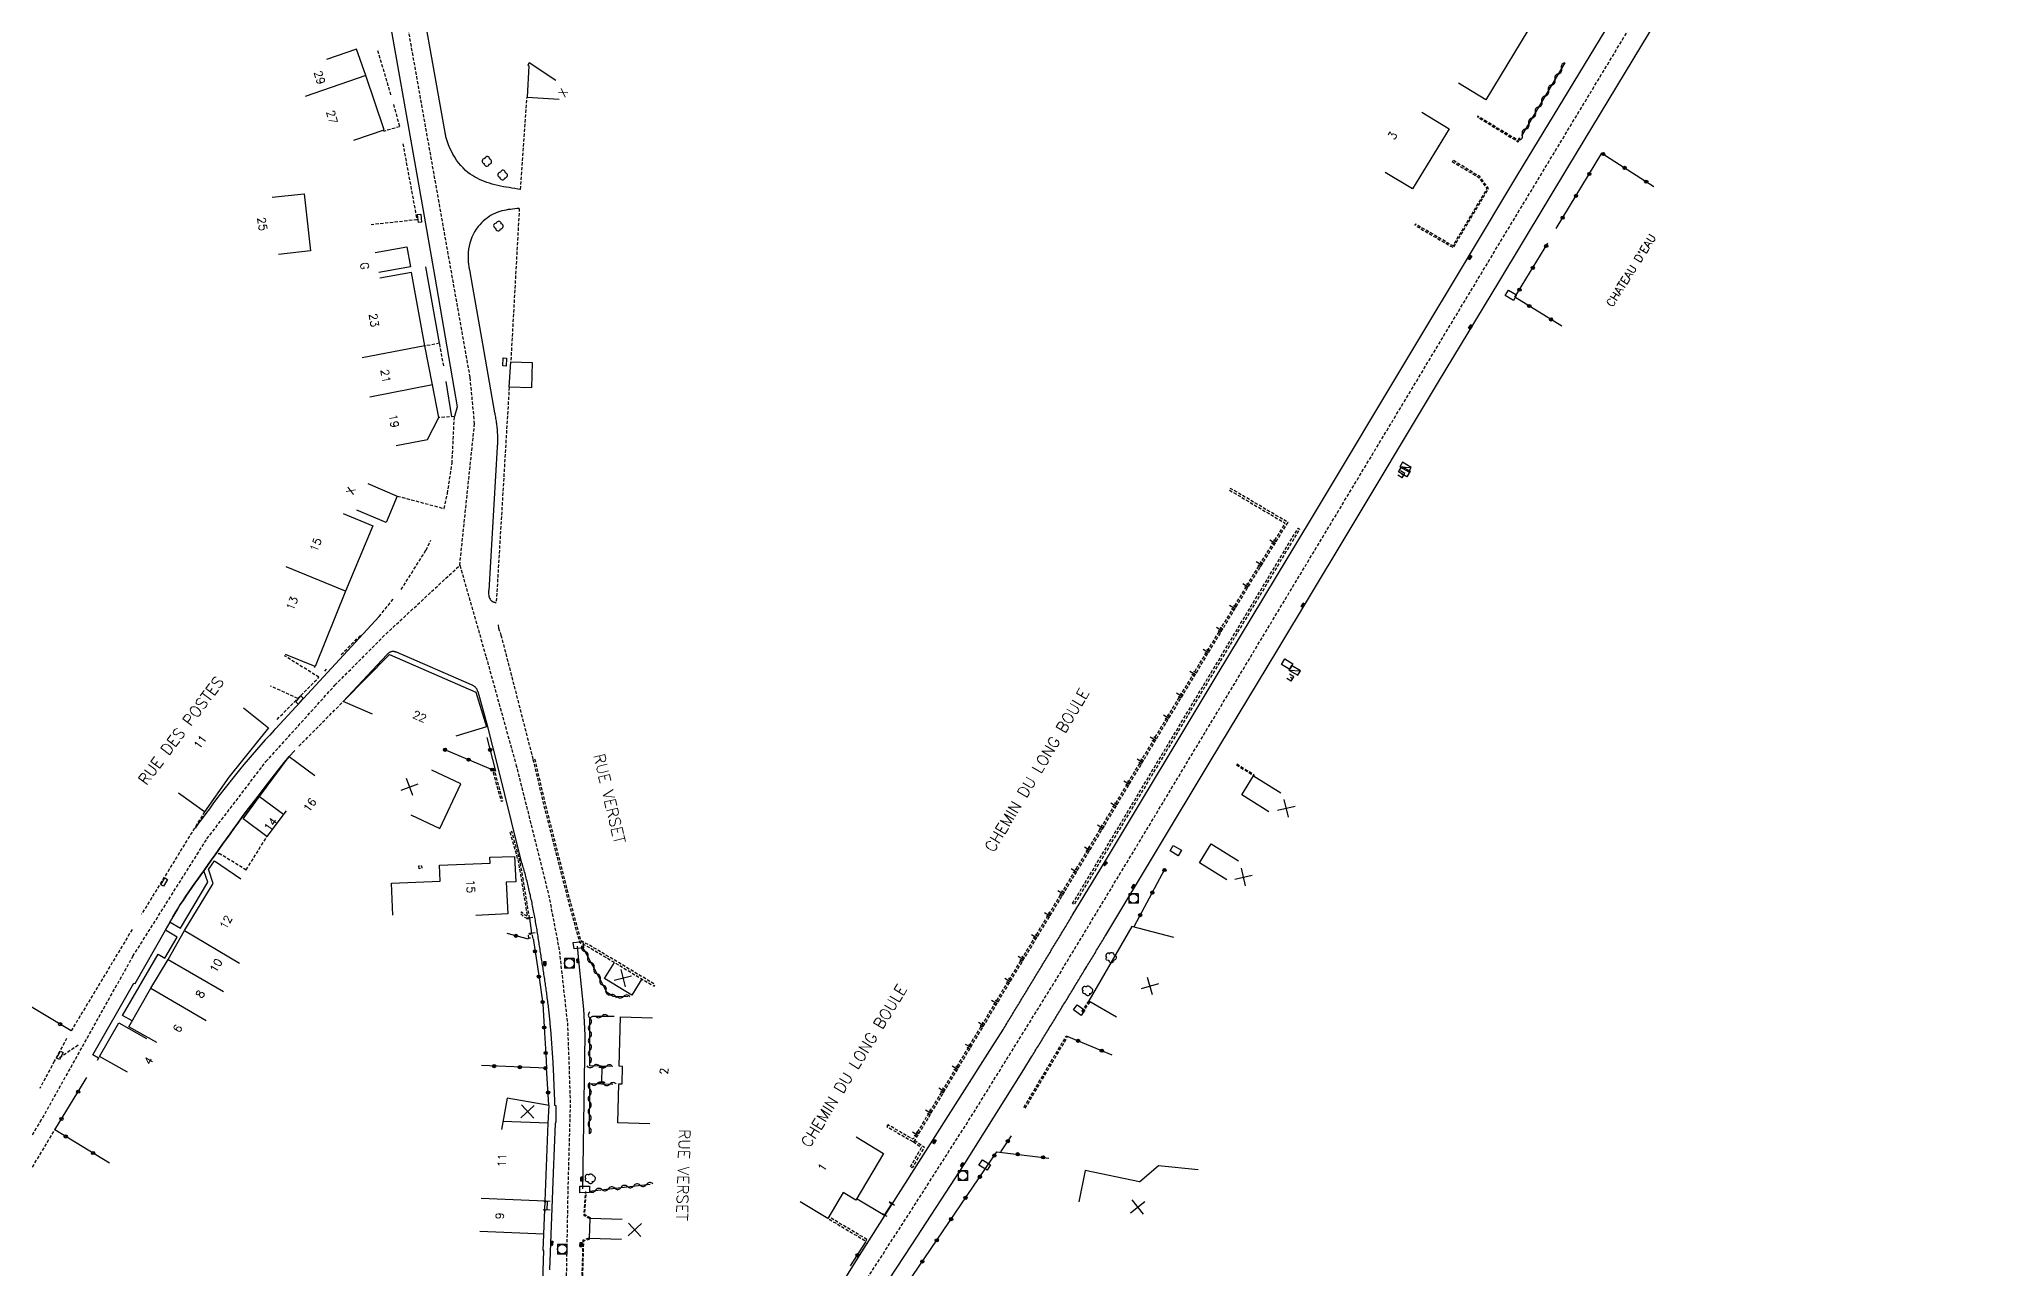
# Model space of a CAD drawing. Header units: millimetres. Extents: x 111999 to 113000, y 130000 to 131000.
# Drawn here: x 112327 to 112633, y 130444.4 to 130636.4 of the extents above; entities that cross this region are included whole.
import ezdxf
from ezdxf.enums import TextEntityAlignment as Align

# ---------------------------------------------------------------- set-up
doc = ezdxf.new("R2010")
doc.units = ezdxf.units.MM
doc.linetypes.add('DASHED', pattern=[0.75, 0.5, -0.25])
doc.layers.get('0').update_dxf_attribs({"linetype": 'CONTINUOUS'})
for name, color, linetype in [('W0001', 6, 'DASHED'), ('W0008', 7, 'CONTINUOUS'), ('W0017', 7, 'CONTINUOUS'), ('W0100', 7, 'CONTINUOUS'), ('W0105', 7, 'CONTINUOUS'), ('W0112', 1, 'DASHED'), ('W0211', 2, 'CONTINUOUS'), ('W0300', 7, 'CONTINUOUS'), ('W0310', 3, 'CONTINUOUS'), ('W0322', 7, 'CONTINUOUS'), ('W0400', 7, 'CONTINUOUS'), ('W0420', 7, 'CONTINUOUS'), ('W0430', 7, 'CONTINUOUS'), ('W0471', 7, 'CONTINUOUS'), ('W0984', 7, 'CONTINUOUS'), ('W0989', 7, 'CONTINUOUS'), ('W0991', 7, 'CONTINUOUS'), ('W1102', 7, 'CONTINUOUS'), ('W1471', 7, 'CONTINUOUS')]:
    doc.layers.add(name, color=color, linetype=linetype)
doc.styles.get("Standard").update_dxf_attribs({"font": 'romans.shx', "width": 0.85})

# ---------------------------------------------------------------- blocks, each defined once
blk = doc.blocks.new('T300')
for p, q in [((-0.8, 0.51), (-0.86, 0.34)), ((-0.86, 0.34), (-0.86, 0.17)), ((-0.86, 0.17), (-0.74, 0.06)), ((-0.69, 0.63), (-0.8, 0.51)), ((-0.8, -0.06), (-0.74, 0.06)), ((-0.74, 0.06), (-0.69, 0.11)), ((-0.57, 0.69), (-0.69, 0.63)), ((-0.46, 0.69), (-0.57, 0.69)), ((-0.29, 0.63), (-0.46, 0.69)), ((-0.29, 0.63), (-0.17, 0.74)), ((-0.23, 0.57), (-0.29, 0.63)), ((-0.17, 0.74), (-0.06, 0.8)), ((-0.06, 0.8), (0.06, 0.8)), ((0.06, 0.8), (0.23, 0.74)), ((0.23, 0.74), (0.34, 0.63)), ((0.34, 0.63), (0.4, 0.51)), ((0.46, 0.46), (0.34, 0.46)), ((0.4, 0.51), (0.4, 0.46)), ((0.57, 0.4), (0.46, 0.46)), ((0.57, 0.4), (0.69, 0.29)), ((0.69, 0.29), (0.74, 0.17)), ((0.74, 0.06), (0.69, -0.17)), ((0.74, 0.17), (0.74, 0.06)), ((-0.8, -0.17), (-0.8, -0.06)), ((-0.8, -0.23), (-0.8, -0.17)), ((-0.74, -0.34), (-0.8, -0.23)), ((-0.69, -0.4), (-0.74, -0.34)), ((-0.51, -0.46), (-0.69, -0.4)), ((-0.4, -0.46), (-0.51, -0.46)), ((-0.4, -0.46), (-0.34, -0.46)), ((-0.34, -0.46), (-0.34, -0.4)), ((-0.34, -0.51), (-0.34, -0.46)), ((-0.29, -0.63), (-0.34, -0.51)), ((-0.17, -0.74), (-0.29, -0.63)), ((-0.06, -0.8), (-0.17, -0.74)), ((0.06, -0.8), (-0.06, -0.8)), ((0.17, -0.74), (0.06, -0.8)), ((0.23, -0.69), (0.17, -0.74)), ((0.29, -0.46), (0.23, -0.46)), ((0.29, -0.63), (0.23, -0.69)), ((0.46, -0.4), (0.29, -0.46)), ((0.34, -0.51), (0.29, -0.63)), ((0.34, -0.51), (0.34, -0.46)), ((0.57, -0.34), (0.46, -0.4)), ((0.63, -0.29), (0.57, -0.34)), ((0.69, -0.17), (0.63, -0.29))]:
    blk.add_line(p, q)
blk = doc.blocks.new('t105o')
for p, q in [((-0.5, 0), (0.5, 0)), ((0.5, 0), (0.2, 0.1)), ((0.5, 0), (0.2, -0.1))]:
    blk.add_line(p, q)
blk = doc.blocks.new('T400')
for p, q in [((-0.15, 0.3), (0.15, 0.3)), ((-0.15, -0.25), (-0.15, 0.3)), ((-0.15, 0.15), (0.15, 0.15)), ((-0.15, 0), (0.15, 0)), ((0.15, 0.3), (0.15, -0.25)), ((-0.15, -0.15), (0.15, -0.15)), ((-0.15, -0.25), (-0.15, -0.3)), ((-0.15, -0.3), (0.15, -0.3)), ((0.15, -0.3), (0.15, -0.25))]:
    blk.add_line(p, q)
blk = doc.blocks.new('T420')
for p, q in [((0.75, 0.75), (-0.75, 0.75)), ((-0.75, 0.75), (-0.75, -0.75)), ((0.75, 0.75), (0.75, -0.75)), ((0.75, -0.75), (-0.75, -0.75))]:
    blk.add_line(p, q)
blk.add_ellipse((0, 0), major_axis=(-0.53, 0.53), ratio=1, start_param=3.926991, end_param=10.210176)
blk = doc.blocks.new('T430')
at = {"flags": 128}
for points in [[(0.8, 0.8), (-0.8, 0.8)], [(-0.8, 0.8), (-0.8, 0)], [(0.8, 0.8), (-0.8, 0)], [(-0.8, 0), (0.8, 0)], [(-0.4, 2.1), (0.4, 2.1)], [(-0.4, 2.1), (-0.4, 1.3)], [(-0.4, 1.7), (0, 1.7)], [(-0.4, 1.3), (0.4, 1.3)], [(0.8, 0), (0.8, 0.8)]]:
    blk.add_lwpolyline(points, dxfattribs=at)
blk = doc.blocks.new('t322o')
at = {"color": 0, "linetype": 'Continuous'}
for radius in [0.25, 0.15]:
    blk.add_circle((0, 0), radius, dxfattribs=at)
blk = doc.blocks.new('t310o')
at = {"color": 0, "linetype": 'Continuous'}
for centre, start, end in [((-0.5, 0.38), 216.8699, 323.1304), ((0.5, -0.37), 36.8699, 143.1303)]:
    blk.add_arc(centre, 0.625, start, end, dxfattribs=at)
blk = doc.blocks.new('t991o')
at = {"color": 0, "linetype": 'Continuous'}
for p, q in [((-1, 1), (1, -1)), ((-1, -1), (1, 1))]:
    blk.add_line(p, q, dxfattribs=at)
blk = doc.blocks.new('t211o')
at = {"color": 0, "linetype": 'Continuous'}
for p, q in [((-0.29, 0.5), (-0.29, 0)), ((0, 1), (0, 0)), ((0.29, 0.5), (0.29, 0))]:
    blk.add_line(p, q, dxfattribs=at)
blk = doc.blocks.new('T1471')
at = {"color": 0, "linetype": 'Continuous', "flags": 128}
blk.add_lwpolyline([(-0.75, -0.5), (-0.75, 0.5), (0.75, 0.5), (0.75, -0.5), (-0.75, -0.5)], dxfattribs=at)

msp = doc.modelspace()

# ---------------------------------------------------------------- linework, layer by layer
at = {"layer": 'W0001'}
for points in [[(112392.73, 130554.25), (112395.04, 130576.34), (112394.35, 130583.61), (112370.95, 130715.27), (112286.64, 130758.95), (112282.95, 130761.11), (112276.27, 130766.22), (112270.86, 130772.28), (112267.79, 130776.66), (112263.16, 130784.36), (112259.31, 130791.52), (112255.21, 130799.69), (112235.75, 130840.39), (112221.2, 130870.65), (112218.48, 130903.62), (112190.9, 130918.82)], [(112298.23, 130420.74), (112327.2, 130467.33), (112341.67, 130493.2), (112353.23, 130511.53), (112362.44, 130523.59), (112373.22, 130535.52), (112381.18, 130543.52), (112392.73, 130554.25), (112396.84, 130539.93), (112401.48, 130523.2)]]:
    msp.add_lwpolyline(points, dxfattribs=at)
at = {"layer": 'W0001', "flags": 128}
for points in [[(112445.23, 130426.03), (112454.14, 130439.45), (112462.17, 130451.82), (112472.79, 130468.43), (112485.77, 130489.36), (112498.44, 130510.32), (112513.78, 130535.82), (112533, 130567.74), (112554.41, 130603.32), (112586.76, 130656.85), (112614.9, 130703.41), (112627.33, 130724.01), (112638.38, 130742.3), (112652.85, 130766.28), (112664.78, 130786.06), (112670.53, 130795.69), (112678.1, 130806.48), (112688.5, 130823.66), (112700.85, 130843.9), (112709.53, 130858.2), (112713.29, 130864.54)], [(112401.5, 130523.17), (112403.48, 130515.31), (112406.63, 130502.64), (112408.26, 130494.15), (112409.54, 130482.73), (112409.75, 130477.22), (112409.98, 130470.19), (112409.79, 130463.37), (112409.61, 130457.05), (112409.27, 130438.42), (112408.76, 130425.1), (112408.54, 130420.32)]]:
    msp.add_lwpolyline(points, dxfattribs=at)
at = {"layer": 'W0008'}
for points in [[(112402.22, 130612.95), (112402.22, 130612.95), (112401.77, 130613.02), (112401.33, 130613.09), (112400.88, 130613.16), (112400.43, 130613.23), (112399.98, 130613.3), (112399.55, 130613.38), (112399.1, 130613.48), (112398.66, 130613.57), (112398.22, 130613.68), (112397.78, 130613.8), (112397.78, 130613.8), (112397.38, 130613.92), (112396.97, 130614.05), (112396.58, 130614.2), (112396.18, 130614.34), (112395.8, 130614.52), (112395.42, 130614.7), (112395.05, 130614.9), (112394.69, 130615.11), (112394.34, 130615.34), (112394.01, 130615.59), (112393.61, 130615.93), (112393.23, 130616.3), (112392.87, 130616.69), (112392.53, 130617.1), (112392.22, 130617.54), (112391.93, 130617.99), (112391.66, 130618.45), (112391.41, 130618.93), (112391.18, 130619.42), (112390.98, 130619.91), (112390.92, 130620.07), (112390.86, 130620.22), (112390.8, 130620.38), (112390.76, 130620.53), (112390.7, 130620.69), (112390.66, 130620.84), (112390.62, 130621), (112390.57, 130621.16), (112390.54, 130621.31), (112390.51, 130621.48), (112390.5, 130621.52), (112390.49, 130621.55), (112390.48, 130621.59), (112390.48, 130621.63), (112390.47, 130621.67), (112390.46, 130621.71), (112390.45, 130621.75), (112390.45, 130621.79), (112390.44, 130621.83), (112390.44, 130621.87), (112385.3, 130650.73)], [(112380.02, 130649.1), (112387.16, 130608.78), (112388.82, 130599.26), (112392.32, 130578.98), (112391.88, 130577.49)], [(112402.02, 130609.98), (112401.67, 130609.95), (112401.33, 130609.92), (112400.98, 130609.88), (112400.65, 130609.84), (112400.3, 130609.8), (112399.97, 130609.74), (112399.64, 130609.67), (112399.31, 130609.59), (112398.98, 130609.5), (112398.66, 130609.39), (112398.3, 130609.25), (112397.96, 130609.09), (112397.62, 130608.91), (112397.3, 130608.71), (112396.98, 130608.49), (112396.67, 130608.26), (112396.38, 130608.01), (112396.1, 130607.73), (112395.84, 130607.45), (112395.59, 130607.16), (112395.59, 130607.16), (112395.3, 130606.77), (112395.05, 130606.35), (112394.82, 130605.92), (112394.62, 130605.48), (112394.45, 130605.02), (112394.3, 130604.56), (112394.19, 130604.09), (112394.1, 130603.61), (112394.05, 130603.13), (112394.02, 130602.65), (112394.02, 130602.65), (112394.02, 130602.47), (112394.02, 130602.28), (112394.02, 130602.09), (112394.03, 130601.91), (112394.05, 130601.73), (112394.06, 130601.55), (112394.08, 130601.36), (112394.1, 130601.18), (112394.13, 130600.99), (112394.16, 130600.81), (112394.16, 130600.77), (112394.17, 130600.73), (112394.18, 130600.68), (112394.19, 130600.64), (112394.2, 130600.59), (112394.2, 130600.55), (112394.21, 130600.51), (112394.22, 130600.46), (112394.23, 130600.42), (112394.23, 130600.38), (112394.23, 130600.38), (112394.7, 130597.69), (112396.27, 130588.83), (112398.16, 130578.09), (112398.17, 130578.06), (112398.18, 130578.03), (112398.19, 130578), (112398.19, 130577.98), (112398.2, 130577.95), (112398.2, 130577.91), (112398.2, 130577.88), (112398.21, 130577.85), (112398.22, 130577.82), (112398.22, 130577.79), (112398.26, 130577.59), (112398.29, 130577.39), (112398.33, 130577.19), (112398.36, 130576.98), (112398.39, 130576.78), (112398.42, 130576.58), (112398.45, 130576.38), (112398.48, 130576.17), (112398.5, 130575.97), (112398.52, 130575.77), (112398.55, 130575.5), (112398.58, 130575.23), (112398.59, 130574.96), (112398.61, 130574.7), (112398.62, 130574.43), (112398.62, 130574.16), (112398.62, 130573.89), (112398.62, 130573.62), (112398.62, 130573.35), (112398.6, 130573.08), (112398.6, 130573.08), (112398.6, 130573.05), (112398.6, 130573.01), (112398.59, 130572.97), (112398.59, 130572.93), (112398.59, 130572.9), (112398.59, 130572.86), (112398.59, 130572.82), (112398.59, 130572.78), (112398.59, 130572.75), (112398.58, 130572.71), (112397.24, 130550.32), (112397.23, 130550.29), (112397.23, 130550.26), (112397.23, 130550.23), (112397.23, 130550.2), (112397.23, 130550.17), (112397.23, 130550.14), (112397.23, 130550.11), (112397.23, 130550.09), (112397.22, 130550.05), (112397.22, 130550.02), (112397.23, 130549.88), (112397.23, 130549.72), (112397.26, 130549.56), (112397.28, 130549.41), (112397.33, 130549.27), (112397.38, 130549.12), (112397.45, 130548.98), (112397.52, 130548.87), (112397.61, 130548.76), (112397.72, 130548.67), (112397.77, 130548.63), (112397.84, 130548.6), (112397.91, 130548.57), (112397.98, 130548.54), (112398.05, 130548.52), (112398.12, 130548.5), (112398.2, 130548.48), (112398.27, 130548.46), (112398.34, 130548.45), (112398.42, 130548.43), (112398.42, 130548.43)], [(112389.57, 130588.92), (112387.4, 130600.88)], [(112391.5, 130577.45), (112390.58, 130582.94)], [(112380.12, 130546.25), (112363.99, 130528.79), (112363.97, 130528.76), (112363.94, 130528.73), (112363.91, 130528.7), (112363.88, 130528.67), (112363.86, 130528.64), (112363.83, 130528.61), (112363.8, 130528.58), (112363.77, 130528.55), (112363.75, 130528.52), (112363.72, 130528.49), (112363.03, 130527.73), (112362.34, 130526.98), (112361.66, 130526.22), (112360.98, 130525.45), (112360.31, 130524.68), (112359.65, 130523.9), (112358.99, 130523.12), (112358.34, 130522.33), (112357.7, 130521.54), (112357.05, 130520.74), (112357.05, 130520.74), (112356.47, 130520), (112355.89, 130519.26), (112355.31, 130518.51), (112354.74, 130517.76), (112354.17, 130517), (112353.61, 130516.24), (112353.05, 130515.48), (112352.48, 130514.73), (112351.92, 130513.97), (112351.37, 130513.2), (112351.37, 130513.2)], [(112398.79, 130522.47), (112397.12, 130529.01), (112395.58, 130534.47), (112395.58, 130534.47), (112395.58, 130534.47), (112395.58, 130534.47), (112395.58, 130534.47), (112395.58, 130534.47), (112395.58, 130534.47), (112395.58, 130534.48), (112395.58, 130534.48), (112395.58, 130534.48), (112395.58, 130534.48), (112395.55, 130534.55), (112395.52, 130534.62), (112395.5, 130534.68), (112395.47, 130534.75), (112395.44, 130534.82), (112395.41, 130534.89), (112395.37, 130534.95), (112395.33, 130535.02), (112395.29, 130535.08), (112395.24, 130535.13), (112395.19, 130535.19), (112395.12, 130535.25), (112395.06, 130535.3), (112395, 130535.35), (112394.93, 130535.39), (112394.86, 130535.44), (112394.78, 130535.48), (112394.71, 130535.52), (112394.64, 130535.56), (112394.56, 130535.6), (112394.56, 130535.6), (112394.56, 130535.6), (112394.56, 130535.6), (112394.56, 130535.6), (112394.56, 130535.6), (112394.56, 130535.6), (112394.56, 130535.6), (112394.56, 130535.6), (112394.56, 130535.6), (112394.56, 130535.6), (112394.56, 130535.6), (112382.82, 130540.68), (112382.82, 130540.68), (112382.8, 130540.68), (112382.78, 130540.69), (112382.77, 130540.7), (112382.74, 130540.7), (112382.73, 130540.71), (112382.71, 130540.71), (112382.69, 130540.72), (112382.67, 130540.73), (112382.66, 130540.73), (112382.63, 130540.73), (112382.59, 130540.75), (112382.55, 130540.76), (112382.5, 130540.77), (112382.45, 130540.78), (112382.41, 130540.78), (112382.37, 130540.79), (112382.32, 130540.79), (112382.27, 130540.8), (112382.23, 130540.79), (112382.19, 130540.79), (112382.11, 130540.78), (112382.03, 130540.76), (112381.95, 130540.73), (112381.88, 130540.7), (112381.8, 130540.67), (112381.73, 130540.63), (112381.66, 130540.59), (112381.6, 130540.54), (112381.54, 130540.48), (112381.48, 130540.43), (112381.46, 130540.41), (112381.45, 130540.4), (112381.43, 130540.38), (112381.41, 130540.37), (112381.4, 130540.34), (112381.38, 130540.33), (112381.36, 130540.31), (112381.34, 130540.3), (112381.33, 130540.27), (112381.31, 130540.26), (112374.52, 130532.99)], [(112366.05, 130524.41), (112365.3, 130523.46), (112364.55, 130522.51), (112363.8, 130521.55), (112363.05, 130520.59), (112362.31, 130519.64), (112361.57, 130518.68), (112360.84, 130517.72), (112360.1, 130516.75), (112359.37, 130515.78), (112358.65, 130514.8), (112358.05, 130513.98), (112357.45, 130513.16), (112356.86, 130512.34), (112356.27, 130511.52), (112355.67, 130510.7), (112355.09, 130509.87), (112354.5, 130509.04), (112353.91, 130508.21), (112353.32, 130507.38), (112352.73, 130506.55), (112352.73, 130506.55), (112352.26, 130505.9), (112351.79, 130505.24), (112351.32, 130504.59), (112350.85, 130503.93), (112350.39, 130503.27), (112349.94, 130502.6), (112349.49, 130501.93), (112349.05, 130501.26), (112348.63, 130500.57), (112348.22, 130499.88), (112348.22, 130499.88), (112348.15, 130499.75), (112348.07, 130499.62), (112348, 130499.49), (112347.92, 130499.37), (112347.85, 130499.23), (112347.78, 130499.11), (112347.7, 130498.98), (112347.63, 130498.85), (112347.56, 130498.72), (112347.49, 130498.59), (112347.56, 130498.72), (112347.63, 130498.85), (112347.7, 130498.98), (112347.78, 130499.11), (112347.85, 130499.23), (112347.92, 130499.37), (112348, 130499.49), (112348.07, 130499.62), (112348.15, 130499.75), (112348.22, 130499.88), (112348.22, 130499.88), (112348.63, 130500.57), (112349.05, 130501.26), (112349.49, 130501.93), (112349.94, 130502.6), (112350.39, 130503.27), (112350.85, 130503.93), (112351.32, 130504.59), (112351.79, 130505.24), (112352.26, 130505.9), (112352.73, 130506.55), (112352.73, 130506.55), (112353.32, 130507.38), (112353.91, 130508.21), (112354.5, 130509.04), (112355.09, 130509.87), (112355.67, 130510.7), (112356.27, 130511.52), (112356.86, 130512.34), (112357.45, 130513.16), (112358.05, 130513.98), (112358.65, 130514.8), (112359.37, 130515.78), (112360.1, 130516.75), (112360.84, 130517.72), (112361.57, 130518.68), (112362.31, 130519.64), (112363.05, 130520.59), (112363.8, 130521.55), (112364.55, 130522.51), (112365.3, 130523.46), (112366.05, 130524.41)], [(112341.56, 130483.09), (112340.04, 130483.94), (112345.61, 130493.52), (112346.65, 130492.92), (112348.59, 130496.18), (112346.73, 130497.25), (112347.5, 130498.53), (112349.08, 130497.56), (112353.35, 130504.76), (112352.73, 130506.55)], [(112336.31, 130477.3), (112335.41, 130477.81), (112341.8, 130489.02), (112341.99, 130488.93), (112346.73, 130497.25)]]:
    msp.add_lwpolyline(points, dxfattribs=at)
at = {"layer": 'W0008', "flags": 128}
for points in [[(112448.55, 130435.85), (112455.17, 130446.45), (112475.92, 130479.03), (112477.65, 130481.82), (112477.78, 130482.03), (112477.91, 130482.25), (112478.04, 130482.46), (112478.17, 130482.68), (112478.3, 130482.89), (112478.43, 130483.11), (112478.56, 130483.32), (112478.69, 130483.53), (112478.82, 130483.75), (112478.95, 130483.96), (112479.08, 130484.18), (112479.21, 130484.39), (112479.34, 130484.6), (112479.47, 130484.82), (112479.6, 130485.03), (112479.73, 130485.25), (112479.86, 130485.46), (112479.99, 130485.68), (112480.12, 130485.89), (112480.25, 130486.1), (112480.38, 130486.32), (112480.51, 130486.53), (112480.64, 130486.75), (112480.77, 130486.96), (112480.9, 130487.17), (112481.03, 130487.39), (112481.16, 130487.6), (112481.29, 130487.82), (112481.42, 130488.03), (112481.56, 130488.25), (112481.69, 130488.46), (112481.82, 130488.67), (112481.95, 130488.89), (112482.08, 130489.1), (112482.21, 130489.32), (112482.34, 130489.53), (112482.47, 130489.75), (112482.6, 130489.96), (112482.73, 130490.17), (112482.86, 130490.39), (112482.99, 130490.6), (112483.12, 130490.82), (112483.25, 130491.03), (112483.38, 130491.25), (112483.51, 130491.46), (112483.64, 130491.67), (112483.77, 130491.89), (112483.89, 130492.1), (112484.02, 130492.31), (112484.15, 130492.52), (112484.28, 130492.74), (112484.41, 130492.95), (112484.54, 130493.16), (112484.67, 130493.38), (112484.8, 130493.59), (112484.93, 130493.8), (112485.06, 130494.01), (112485.19, 130494.23), (112485.31, 130494.44), (112485.44, 130494.65), (112485.57, 130494.86), (112485.7, 130495.08), (112485.83, 130495.29), (112485.96, 130495.5), (112486.09, 130495.72), (112486.22, 130495.93), (112486.35, 130496.14), (112486.47, 130496.35), (112486.6, 130496.57), (112486.73, 130496.78), (112486.86, 130496.99), (112486.99, 130497.21), (112487.12, 130497.42), (112487.25, 130497.63), (112487.38, 130497.84), (112487.51, 130498.06), (112487.63, 130498.27), (112487.76, 130498.48), (112487.89, 130498.7), (112488.02, 130498.91), (112488.15, 130499.12), (112488.28, 130499.33), (112488.41, 130499.55), (112493.43, 130507.82), (112510.88, 130536.9), (112525.76, 130561.56), (112541.79, 130588.24), (112550.15, 130602.16), (112558.04, 130615.27), (112580.45, 130652.22)], [(112458.53, 130440.83), (112463.36, 130448.13), (112471.61, 130460.83), (112480.82, 130475.49), (112482.05, 130477.48), (112482.18, 130477.7), (112482.32, 130477.91), (112482.45, 130478.13), (112482.58, 130478.34), (112482.71, 130478.56), (112482.84, 130478.77), (112482.98, 130478.99), (112483.11, 130479.2), (112483.24, 130479.42), (112483.37, 130479.63), (112483.5, 130479.85), (112483.64, 130480.06), (112483.77, 130480.28), (112483.9, 130480.49), (112484.03, 130480.71), (112484.16, 130480.92), (112484.3, 130481.14), (112484.43, 130481.35), (112484.56, 130481.57), (112484.69, 130481.78), (112484.82, 130482), (112484.96, 130482.21), (112485.09, 130482.43), (112485.22, 130482.64), (112485.35, 130482.86), (112485.48, 130483.07), (112485.61, 130483.29), (112485.75, 130483.5), (112485.88, 130483.72), (112486.01, 130483.93), (112486.14, 130484.15), (112486.27, 130484.36), (112486.4, 130484.58), (112486.54, 130484.8), (112486.67, 130485.01), (112486.8, 130485.23), (112486.93, 130485.44), (112487.06, 130485.66), (112487.19, 130485.87), (112487.33, 130486.09), (112487.46, 130486.3), (112487.59, 130486.52), (112487.72, 130486.73), (112487.85, 130486.95), (112487.98, 130487.16), (112488.11, 130487.38), (112488.25, 130487.59), (112488.38, 130487.81), (112488.51, 130488.03), (112488.64, 130488.24), (112488.77, 130488.46), (112488.9, 130488.67), (112489.03, 130488.89), (112489.16, 130489.09), (112489.29, 130489.3), (112489.41, 130489.51), (112489.54, 130489.71), (112489.66, 130489.92), (112489.79, 130490.12), (112489.91, 130490.33), (112490.04, 130490.54), (112490.16, 130490.74), (112490.29, 130490.95), (112490.41, 130491.16), (112490.54, 130491.36), (112490.67, 130491.58), (112490.79, 130491.79), (112490.92, 130492), (112491.05, 130492.22), (112491.18, 130492.43), (112491.31, 130492.64), (112491.44, 130492.85), (112491.57, 130493.07), (112491.7, 130493.28), (112491.83, 130493.49), (112491.96, 130493.7), (112492.08, 130493.92), (112492.21, 130494.13), (112492.34, 130494.34), (112492.47, 130494.56), (112492.6, 130494.77), (112492.73, 130494.98), (112492.86, 130495.19), (112492.99, 130495.41), (112493.11, 130495.62), (112493.24, 130495.83), (112493.37, 130496.05), (112493.5, 130496.26), (112493.63, 130496.47), (112509.96, 130523.63), (112520.38, 130540.87), (112531.05, 130558.61), (112545.47, 130582.63), (112555.2, 130598.74), (112565.82, 130616.38), (112586.23, 130650.16)], [(112406.77, 130444.23), (112407.39, 130459.39), (112407.67, 130467.07), (112407.76, 130467.44), (112407.8, 130469.85), (112407.6, 130469.87), (112407.59, 130470.12), (112407.58, 130470.36), (112407.57, 130470.6), (112407.56, 130470.85), (112407.55, 130471.09), (112407.54, 130471.33), (112407.53, 130471.58), (112407.52, 130471.82), (112407.51, 130472.06), (112407.5, 130472.3), (112407.49, 130472.55), (112407.48, 130472.79), (112407.47, 130473.03), (112407.46, 130473.28), (112407.45, 130473.54), (112407.44, 130473.79), (112407.43, 130474.05), (112407.42, 130474.31), (112407.41, 130474.57), (112407.4, 130474.83), (112407.39, 130475.08), (112407.38, 130475.34), (112407.37, 130475.6), (112407.35, 130475.86), (112407.34, 130476.12), (112407.33, 130476.38), (112407.31, 130476.63), (112407.3, 130476.88), (112407.28, 130477.12), (112407.26, 130477.37), (112407.25, 130477.62), (112407.23, 130477.86), (112407.22, 130478.11), (112407.2, 130478.35), (112407.18, 130478.6), (112407.17, 130478.84), (112407.15, 130479.09), (112407.13, 130479.33), (112407.11, 130479.58), (112407.1, 130479.83), (112407.08, 130480.07), (112407.06, 130480.32), (112407.04, 130480.56), (112407.02, 130480.81), (112407, 130481.05), (112406.98, 130481.3), (112406.96, 130481.54), (112406.94, 130481.79), (112406.92, 130482.03), (112406.9, 130482.28), (112406.87, 130482.52), (112406.85, 130482.77), (112406.83, 130483.01), (112406.8, 130483.26), (112406.78, 130483.5), (112406.75, 130483.75), (112406.73, 130483.99), (112406.7, 130484.24), (112406.67, 130484.48), (112406.65, 130484.73), (112406.62, 130484.97), (112406.59, 130485.22), (112406.56, 130485.46), (112406.53, 130485.71), (112406.5, 130485.96), (112406.47, 130486.2), (112406.44, 130486.45), (112406.4, 130486.69), (112406.37, 130486.94), (112406.34, 130487.18), (112406.31, 130487.43), (112406.27, 130487.67), (112406.24, 130487.92), (112406.2, 130488.16), (112406.17, 130488.4), (112406.13, 130488.65), (112406.1, 130488.89), (112406.06, 130489.14), (112406.03, 130489.38), (112405.99, 130489.63), (112405.95, 130489.87), (112405.92, 130490.12), (112405.88, 130490.36), (112405.84, 130490.61), (112405.81, 130490.85), (112405.77, 130491.09), (112405.73, 130491.34), (112405.69, 130491.58), (112405.66, 130491.83), (112405.62, 130492.07), (112405.58, 130492.32), (112405.54, 130492.56), (112405.5, 130492.81), (112405.46, 130493.06), (112405.43, 130493.31), (112405.39, 130493.56), (112405.35, 130493.81), (112405.31, 130494.06), (112405.27, 130494.31), (112405.23, 130494.56), (112405.19, 130494.81), (112405.15, 130495.06), (112405.11, 130495.31), (112405.07, 130495.56), (112405.03, 130495.81), (112404.99, 130496.06), (112404.95, 130496.31), (112404.91, 130496.56), (112404.87, 130496.81), (112404.83, 130497.06), (112404.79, 130497.31), (112404.75, 130497.56), (112404.71, 130497.81), (112404.66, 130498.06), (112404.62, 130498.31), (112404.58, 130498.56), (112404.53, 130498.81), (112404.49, 130499.06), (112404.44, 130499.31), (112404.4, 130499.56), (112404.35, 130499.81), (112404.3, 130500.05), (112404.26, 130500.3), (112404.21, 130500.55), (112404.16, 130500.8), (112404.11, 130501.05), (112404.06, 130501.3), (112404.01, 130501.55), (112403.96, 130501.79), (112403.9, 130502.04), (112403.85, 130502.28), (112403.8, 130502.52), (112403.75, 130502.76), (112403.69, 130503.01), (112403.64, 130503.25), (112403.58, 130503.49), (112403.53, 130503.73), (112403.47, 130503.97), (112403.41, 130504.21), (112403.35, 130504.45), (112403.29, 130504.69), (112403.23, 130504.92), (112403.17, 130505.16), (112403.11, 130505.4), (112403.04, 130505.64), (112402.98, 130505.88), (112402.92, 130506.12), (112402.85, 130506.36), (112402.78, 130506.59), (112402.72, 130506.83), (112402.65, 130507.07), (112402.58, 130507.31), (112402.51, 130507.54), (112402.44, 130507.78), (112401.79, 130510.26), (112398.79, 130522.47), (112398.79, 130522.47)], [(112411.93, 130456.87), (112412.33, 130480.9), (112412.08, 130484.94), (112411.4, 130492), (112411.13, 130494.78)]]:
    msp.add_lwpolyline(points, dxfattribs=at)
at = {"layer": 'W0017', "flags": 128}
msp.add_lwpolyline([(112454.79, 130455.34), (112459.05, 130452.79)], dxfattribs=at)
at = {"layer": 'W0100', "flags": 128}
for points in [[(112556.49, 130642.34), (112560.77, 130639.75), (112553.02, 130626.97), (112548.75, 130629.56)], [(112543, 130625.03), (112547.28, 130622.44), (112541.58, 130613.03), (112537.3, 130615.62)], [(112385.08, 130515.29), (112389.6, 130513.17), (112392.87, 130520.13), (112388.35, 130522.26)], [(112519.14, 130515.75), (112514.9, 130518.39), (112516.74, 130521.35), (112520.98, 130518.7)], [(112512.55, 130505.14), (112508.3, 130507.78), (112510.13, 130510.73), (112514.38, 130508.09)], [(112382.25, 130499.6), (112382.05, 130504.6), (112389.67, 130504.9), (112389.57, 130507.4), (112397.46, 130507.72), (112397.42, 130508.65), (112401.3, 130508.8), (112401.5, 130504.84), (112399.98, 130504.76), (112400.23, 130499.82), (112395.24, 130499.57)], [(112404, 130496.78), (112403.66, 130499.17)], [(112504.3, 130496.15), (112497.71, 130497.82), (112490.98, 130486.23), (112495.31, 130483.72)], [(112421.17, 130489.66), (112419.63, 130487.1), (112415.34, 130489.7), (112416.88, 130492.24)], [(112422.42, 130467.03), (112417.42, 130467.16), (112417.58, 130473.25), (112418.07, 130473.25), (112418.14, 130476), (112417.65, 130476.03), (112417.84, 130483.72), (112422.84, 130483.6)], [(112414.94, 130475.87), (112414.89, 130473.49)], [(112404.47, 130415.93), (112404.84, 130423.63), (112405.21, 130433.97), (112405.41, 130436.13), (112405.5, 130436.16), (112405.85, 130447.24), (112405.74, 130447.25), (112405.85, 130449.78), (112406.05, 130454.95), (112406.55, 130467.11), (112406.67, 130469.91), (112400.11, 130471.05), (112399.25, 130466.13)], [(112454.65, 130464.98), (112458.94, 130462.42), (112454.58, 130455.12), (112452.61, 130456.29), (112450.21, 130452.27), (112445.92, 130454.83)], [(112498.92, 130457.98), (112501.88, 130460.51), (112508.1, 130459.91)], [(112498.91, 130457.98), (112490.42, 130459.72), (112489.41, 130454.83)], [(112406.37, 130454.92), (112406.33, 130453.58)], [(112459.05, 130452.79), (112460.21, 130454.56)], [(112418.01, 130448.95), (112413.01, 130449.11), (112413.11, 130452.3), (112418.11, 130452.14)]]:
    msp.add_lwpolyline(points, dxfattribs=at)
at = {"layer": 'W0100'}
for points in [[(112376.2, 130620.65), (112380.93, 130622.27), (112378.03, 130630.75), (112376.6, 130634.88), (112371.88, 130633.23)], [(112407.74, 130629.95), (112403.57, 130632.73), (112403.35, 130632.38), (112403.52, 130632.27), (112403.23, 130627.36), (112408.23, 130627.07)], [(112363.44, 130611.72), (112368.41, 130612.26), (112369.38, 130603.34), (112364.41, 130602.8)], [(112379.53, 130603.12), (112384.45, 130604.01), (112385.02, 130600.88), (112380.1, 130599.98)], [(112382.79, 130572.97), (112387.7, 130573.91), (112389.45, 130577.31), (112389.45, 130577.31), (112388.48, 130582.42), (112387.29, 130588.51), (112385.16, 130599.99), (112380.24, 130599.08)], [(112404.04, 130585.91), (112403.91, 130581.97), (112400.44, 130582.07), (112400.69, 130586.02), (112404.04, 130585.91)], [(112378.36, 130567.01), (112382.97, 130565.07), (112381.22, 130560.93), (112376.62, 130562.88)], [(112374.51, 130562.33), (112379.12, 130560.4), (112374.86, 130550.21), (112370.11, 130538.46), (112365.48, 130540.34)], [(112379.1, 130531), (112374.52, 130532.99), (112381.77, 130540.3), (112395.26, 130534.45), (112396.9, 130529.02), (112392.12, 130527.56)], [(112358.95, 130532), (112362.85, 130528.87), (112356.65, 130521.15), (112352.86, 130515.77), (112348.77, 130518.66)], [(112365.6, 130515.92), (112362.61, 130511.91), (112358.91, 130514.68), (112361.46, 130518.15), (112366.05, 130524.41), (112370.09, 130521.45)], [(112345.4, 130479.71), (112341.05, 130482.18), (112344.46, 130488.2), (112347.16, 130492.7), (112349.7, 130497.2), (112354.19, 130504.55), (112353.54, 130506.63), (112353.46, 130506.77), (112354.41, 130508.12), (112358.52, 130505.27)], [(112340.8, 130475.09), (112336.46, 130477.56), (112339.46, 130482.82), (112343.8, 130480.34)]]:
    msp.add_lwpolyline(points, dxfattribs=at)
at = {"layer": 'W0112'}
for points in [[(112379.89, 130634.67), (112381.96, 130627.59)], [(112382.36, 130626.22), (112383.33, 130622.74), (112380.79, 130622.02)], [(112402.22, 130612.95), (112403.23, 130627.36)], [(112383.83, 130620.09), (112386.03, 130608.21), (112378.88, 130607.44)], [(112402.02, 130609.98), (112400.69, 130586.02)], [(112390.21, 130585.38), (112389.57, 130588.92), (112387.29, 130588.51)], [(112400.44, 130582.07), (112398.42, 130548.43)], [(112382.97, 130565.07), (112390.27, 130563.12), (112390.81, 130565.48), (112391.52, 130570.18), (112391.88, 130577.49), (112389.45, 130577.31)], [(112383.57, 130550.46), (112387.45, 130556.62), (112388.23, 130558.18)], [(112380.12, 130546.25), (112382.34, 130549)], [(112374.19, 130540.3), (112377.2, 130543.3)], [(112398.73, 130544.95), (112398.75, 130544.46), (112399.16, 130543.36), (112404.16, 130523.95)], [(112364.18, 130530.19), (112370.73, 130536.77), (112365.34, 130540.12)], [(112370.03, 130538.27), (112370.11, 130538.46)], [(112371.64, 130537.73), (112371.92, 130538.03)], [(112367.42, 130533.45), (112363.17, 130535.4)], [(112367.6, 130526), (112374.52, 130532.99)], [(112352.86, 130515.77), (112343.02, 130499.78)], [(112355.02, 130509.16), (112355.12, 130509.31), (112359.37, 130506.71), (112362.61, 130511.91)], [(112341.54, 130497.37), (112332.02, 130481.55)], [(112331.31, 130480.38), (112329.38, 130476.79), (112329.38, 130476.79), (112327.11, 130472.56)], [(112333.09, 130479.3), (112329.88, 130477.12)], [(112336.13, 130476.98), (112336.46, 130477.56)], [(112334.2, 130473.85), (112334.59, 130474.47)], [(112320.16, 130450.64), (112329.47, 130466.08)]]:
    msp.add_lwpolyline(points, dxfattribs=at)
at = {"layer": 'W0112', "flags": 128}
for points in [[(112558.23, 130620.98), (112558.02, 130620.61), (112551.79, 130624.4), (112551.71, 130624.26), (112558.07, 130620.39), (112558.37, 130620.9)], [(112547.75, 130617.34), (112551.92, 130614.8), (112553.19, 130613.09), (112547.85, 130604.15), (112542.02, 130607.55), (112541.91, 130607.36), (112547.93, 130603.86), (112553.45, 130613.1), (112552.07, 130614.96), (112547.86, 130617.53)], [(112459.6, 130466.88), (112459.44, 130466.6), (112463.64, 130464.17), (112463.79, 130464.41), (112477.95, 130487.98), (112491.05, 130509.61), (112502.82, 130529.24), (112516.78, 130552.35), (112522.11, 130560.95), (112513.13, 130566.27), (112512.97, 130565.99), (112521.66, 130560.84), (112516.51, 130552.52), (112502.54, 130529.41), (112490.77, 130509.78), (112477.68, 130488.15), (112463.53, 130464.61)], [(112397.93, 130521.91), (112399.18, 130517.41), (112399.47, 130517.49), (112398.22, 130521.99)], [(112514.12, 130523.23), (112516.82, 130521.54), (112516.72, 130521.38), (112514.02, 130523.07)], [(112400.57, 130512.58), (112401.89, 130507.86), (112402.49, 130504.23), (112403.27, 130499.44), (112403.18, 130499.46), (112403.02, 130499.54), (112402.84, 130499.68), (112402.65, 130499.86), (112402.38, 130500.12), (112402.18, 130499.9), (112402.44, 130499.65), (112402.64, 130499.46), (112402.86, 130499.28), (112403.08, 130499.18), (112403.31, 130499.12), (112403.61, 130499.21), (112402.79, 130504.28), (112402.18, 130507.93), (112400.86, 130512.66)], [(112386.37, 130506.87), (112386.34, 130507.3), (112386.77, 130507.32), (112386.8, 130506.89)], [(112403.53, 130496), (112403.43, 130496.67), (112404, 130496.77), (112404.1, 130496.1)], [(112490.04, 130484.41), (112491.19, 130486.06), (112490.97, 130486.21), (112489.82, 130484.56)], [(112481.07, 130469.48), (112487.62, 130480.52), (112487.38, 130480.66), (112480.84, 130469.62)], [(112463.13, 130460.31), (112464.86, 130463.31), (112463.61, 130464.14), (112463.79, 130464.41), (112465.3, 130463.41), (112463.41, 130460.15)], [(112456.31, 130448.97), (112450.36, 130452.53), (112450.21, 130452.27), (112456.16, 130448.71)]]:
    msp.add_lwpolyline(points, close=True, dxfattribs=at)
msp.add_lwpolyline([(112488.46, 130501.42), (112510.02, 130537.34, -0.000216), (112510.02, 130537.34), (112523.68, 130560.06), (112523.93, 130559.91), (112510.27, 130537.19), (112488.72, 130501.26)], format="xyb", close=True, dxfattribs=at)
for points in [[(112404.16, 130523.95), (112404.16, 130523.95), (112405.85, 130516.77), (112409.66, 130501.83), (112411.42, 130495.41), (112413.24, 130494.41), (112417.14, 130492.09), (112423.07, 130488.51), (112423.23, 130488.78), (112417.3, 130492.35), (112413.39, 130494.68), (112411.68, 130495.62), (112409.96, 130501.91), (112406.15, 130516.85), (112404.46, 130524.02)], [(112413.16, 130452.3), (112413.17, 130452.33), (112412.24, 130452.8), (112412.47, 130456.36), (112412.32, 130456.37), (112412.09, 130452.72), (112413.11, 130452.2), (112413.11, 130452.2)], [(112411.84, 130440.3), (112412.11, 130448.75), (112413.06, 130449.07), (112413.01, 130449.22), (112411.96, 130448.86), (112411.69, 130440.31)]]:
    msp.add_lwpolyline(points, dxfattribs=at)
at = {"layer": 'W0300'}
for centre, radius, start, end in [((112396.61, 130617.38), 0.399, 88.8767, 257.5926), ((112396.92, 130616.99), 0.398, 180, 346.5043), ((112397, 130617.69), 0.398, 0, 166.5043), ((112397.31, 130617.3), 0.399, 268.8767, 77.5926), ((112399.07, 130615.24), 0.398, 90, 256.5043), ((112399.38, 130614.85), 0.398, 180, 346.5043), ((112399.46, 130615.55), 0.398, 0, 166.5043), ((112399.77, 130615.16), 0.398, 270, 76.5043), ((112398.41, 130607.27), 0.398, 90, 256.5043), ((112398.8, 130607.58), 0.398, 0, 166.5043), ((112399.1, 130607.19), 0.398, 270, 76.5043), ((112398.71, 130606.88), 0.398, 180, 346.5043)]:
    msp.add_arc(centre, radius, start, end, dxfattribs=at)
at = {"layer": 'W0310', "flags": 128}
for points in [[(112565.34, 130632.72), (112558.58, 130621.32)], [(112411.78, 130494.84), (112414.44, 130489.93), (112415.63, 130487.66), (112416.71, 130486.96), (112418.98, 130486.89)], [(112416.6, 130476), (112413.05, 130476.06), (112413.05, 130480.58), (112413.06, 130483.56), (112413.53, 130483.86), (112416.82, 130483.82)], [(112413, 130465.47), (112413.04, 130473.33), (112416.61, 130473.22)], [(112412.95, 130456.52), (112422.49, 130457.63)]]:
    msp.add_lwpolyline(points, dxfattribs=at)
at = {"layer": 'W0322', "flags": 128}
for points in [[(112563.98, 130606.83), (112571.14, 130618.6), (112579.27, 130613.4)], [(112564.9, 130591.6), (112557.55, 130596.13), (112562.72, 130604.54)], [(112396.97, 130527.35), (112398.33, 130522.11), (112390.27, 130525.51)], [(112498.07, 130497.86), (112502.88, 130506.78)], [(112403.45, 130495.88), (112400.14, 130496.75)], [(112404.17, 130495.95), (112405.12, 130489.85), (112405.71, 130485.77), (112405.97, 130481.25), (112406.15, 130477.92), (112406.29, 130475.71)], [(112487.48, 130480.76), (112494.61, 130477.79)], [(112406.66, 130469.92), (112406.37, 130474.18), (112406.29, 130475.71), (112396.14, 130476.12)], [(112477.24, 130462.64), (112478.92, 130465.18)], [(112461.61, 130440.57), (112476.64, 130462.68), (112484.75, 130461.68)], [(112453.79, 130444.84), (112456.23, 130448.64)]]:
    msp.add_lwpolyline(points, dxfattribs=at)
at = {"layer": 'W0322'}
for points in [[(112366.05, 130524.41), (112366.98, 130525.32)], [(112332.02, 130481.55), (112323.45, 130486.71)], [(112338.03, 130460.91), (112329.47, 130466.08), (112334.2, 130473.85)]]:
    msp.add_lwpolyline(points, dxfattribs=at)
for centre, radius in [((112330.3, 130482.58), 0.252), ((112333.11, 130472.05), 0.251), ((112330.51, 130467.79), 0.244), ((112331.18, 130465.05), 0.252), ((112335.46, 130462.47), 0.244)]:
    msp.add_circle(centre, radius, dxfattribs=at)
at = {"layer": 'W0471'}
for points in [[(112386.77, 130607.86), (112386.27, 130607.8), (112386.14, 130609.05), (112386.64, 130609.1), (112386.77, 130607.86)], [(112399.52, 130586.64), (112400.02, 130586.61), (112399.95, 130585.37), (112399.45, 130585.39), (112399.52, 130586.64)], [(112367.91, 130533.85), (112368.28, 130533.52), (112367.46, 130532.58), (112367.09, 130532.91), (112367.91, 130533.85)], [(112346.46, 130504.12), (112346.03, 130504.37), (112346.66, 130505.45), (112347.09, 130505.2), (112346.46, 130504.12)], [(112330.2, 130477.05), (112329.75, 130477.28), (112330.33, 130478.39), (112330.77, 130478.16), (112330.2, 130477.05)]]:
    msp.add_lwpolyline(points, dxfattribs=at)
at = {"layer": 'W1102'}
for points in [[(112378.03, 130630.75), (112368.58, 130627.48)], [(112387.29, 130588.51), (112377.46, 130586.64)], [(112388.48, 130582.42), (112378.66, 130580.52)], [(112374.86, 130550.21), (112365.61, 130554.02)], [(112361.46, 130518.15), (112365.19, 130515.37)], [(112349.7, 130497.2), (112358.32, 130492.14)], [(112347.16, 130492.7), (112355.8, 130487.68)], [(112344.46, 130488.2), (112353.11, 130483.16)]]:
    msp.add_lwpolyline(points, dxfattribs=at)
at = {"layer": 'W1102', "flags": 128}
for points in [[(112406.55, 130467.11), (112399.47, 130467.4)], [(112406.05, 130454.95), (112396.06, 130455.36)], [(112405.85, 130449.78), (112395.86, 130450.21)]]:
    msp.add_lwpolyline(points, dxfattribs=at)

# ---------------------------------------------------------------- block references
at = {"layer": 'W0105'}
for p, rotation in [((112403.66, 130499.17), 189.5803569399804), ((112404, 130496.78), 189.1679619955666), ((112406.37, 130454.92), 177.7594767189485), ((112460.21, 130454.56), 146.9392099166513), ((112406.33, 130453.58), 178.1872785120593), ((112459.05, 130452.79), 148.9823400100219)]:
    msp.add_blockref('t105o', p, dxfattribs=dict(at, rotation=rotation))
for p in [(112414.94, 130475.87), (112414.89, 130473.49)]:
    msp.add_blockref('t105o', p, dxfattribs=at)
at = {"layer": 'W0211'}
for p, rotation in [((112520.11, 130557.73), 58.25744988738808), ((112518, 130554.33), 58.25744988738808), ((112515.91, 130550.91), 58.85381638440352), ((112513.85, 130547.49), 58.85381638440352), ((112511.78, 130544.07), 58.85381638440352), ((112509.71, 130540.64), 58.85381638440352), ((112507.64, 130537.22), 58.85381638440352), ((112505.57, 130533.8), 58.85381638440352), ((112503.5, 130530.37), 58.85381638440352), ((112501.44, 130526.95), 59.06470891299259), ((112499.38, 130523.51), 59.06470891299259), ((112497.33, 130520.08), 59.06470891299259), ((112495.27, 130516.65), 59.06470891299259), ((112493.22, 130513.22), 59.06470891299259), ((112491.16, 130509.79), 59.06470891299259), ((112489.09, 130506.37), 58.80383515294615), ((112487.02, 130502.95), 58.80383515294615), ((112484.94, 130499.53), 58.80383515294615), ((112482.87, 130496.1), 58.80383515294615), ((112480.8, 130492.68), 58.80383515294615), ((112478.73, 130489.26), 58.80383515294615), ((112476.66, 130485.83), 58.99173996509781), ((112474.6, 130482.41), 58.99173996509781), ((112472.54, 130478.98), 58.99173996509781), ((112470.48, 130475.55), 58.99173996509781), ((112468.42, 130472.12), 58.99173996509781), ((112466.36, 130468.69), 58.99173996509781), ((112464.3, 130465.26), 58.99173996509781)]:
    msp.add_blockref('t211o', p, dxfattribs=dict(at, rotation=rotation))
at = {"layer": 'W0300'}
for p in [(112494.51, 130492.97), (112490.84, 130487.8), (112413.15, 130458.44)]:
    msp.add_blockref('T300', p, dxfattribs=at)
at = {"layer": 'W0310'}
for p, rotation in [((112564.83, 130631.86), 239.3251388160832), ((112562.79, 130628.42), 239.3251388160832), ((112563.81, 130630.14), 239.3251388160832), ((112560.75, 130624.98), 239.3251388160832), ((112561.77, 130626.7), 239.3251388160832), ((112558.71, 130621.54), 239.3251388160832), ((112559.73, 130623.26), 239.3251388160832), ((112412.26, 130493.96), 298.3860181788285), ((112413.21, 130492.2), 298.3860181788285), ((112414.16, 130490.44), 298.3860181788285), ((112415.1, 130488.67), 297.7942849592839), ((112416.35, 130487.19), 326.8484192267812), ((112413.06, 130483.51), 89.9582683146481), ((112418.28, 130486.91), 358.2969958192324), ((112413.05, 130481.51), 89.9582683146481), ((112414.91, 130483.84), 359.1968711603462), ((112413.05, 130479.51), 89.92131175682532), ((112413.05, 130477.51), 89.92131175682532), ((112413.6, 130476.05), 179.0031780607125), ((112415.6, 130476.01), 179.0031780607125), ((112413.04, 130472.47), 89.72363379056604), ((112414.18, 130473.3), 358.2118921157866), ((112416.18, 130473.23), 358.2118921157866), ((112413.02, 130468.47), 89.72363379056604), ((112413.03, 130470.47), 89.72363379056604), ((112413.01, 130466.47), 89.72363379056604), ((112413.94, 130456.64), 6.648008552766894), ((112415.93, 130456.87), 6.648008552766894), ((112417.92, 130457.1), 6.648008552766894), ((112419.9, 130457.33), 6.648008552766894), ((112421.89, 130457.56), 6.648008552766894)]:
    msp.add_blockref('t310o', p, dxfattribs=dict(at, rotation=rotation))
at = {"layer": 'W0322'}
for p, rotation in [((112571.33, 130618.48), 327.3775981551484), ((112574.7, 130616.32), 327.3775981551484), ((112569.18, 130615.37), 58.66858323999315), ((112578.07, 130614.17), 327.3775981551484), ((112567.1, 130611.95), 58.66858323999315), ((112565.02, 130608.54), 58.66858323999315), ((112562.45, 130604.11), 58.42408229919138), ((112560.36, 130600.7), 58.42408229919138), ((112558.26, 130597.29), 58.42408229919138), ((112559.8, 130594.75), 148.3655190655373), ((112563.2, 130592.65), 148.3655190655373), ((112390.42, 130525.45), 157.1420726995306), ((112397.47, 130525.42), 284.531854996186), ((112394.11, 130523.89), 157.1420726995306), ((112397.79, 130522.34), 157.1420726995306), ((112502.82, 130506.66), 61.62424200690237), ((112500.92, 130503.14), 61.62424200690237), ((112499.02, 130499.62), 61.62424200690237), ((112401.51, 130496.39), 165.4102902430755), ((112404.47, 130493.97), 278.8466311717503), ((112405.09, 130490.02), 278.8466311717503), ((112405.67, 130486.06), 278.2814090339977), ((112405.92, 130482.07), 273.2694300308516), ((112489.32, 130479.99), 337.4011659741071), ((112493.02, 130478.45), 337.4011659741071), ((112398.1, 130476.04), 177.6932701686872), ((112402.1, 130475.88), 177.6932701686872), ((112406.09, 130475.72), 177.6932701686872), ((112406.15, 130478.08), 273.2035859961762), ((112406.52, 130471.91), 93.77918718041629), ((112478.34, 130464.31), 56.69428566529387), ((112476.23, 130462.07), 55.7923862805138), ((112479.88, 130462.28), 352.9853766276897), ((112483.85, 130461.79), 352.9853766276897), ((112473.98, 130458.76), 55.7923862805138), ((112471.73, 130455.46), 55.7923862805138), ((112469.48, 130452.15), 55.7923862805138), ((112467.24, 130448.84), 55.7923862805138), ((112454.87, 130446.52), 57.29900256523172), ((112464.99, 130445.53), 55.7923862805138)]:
    msp.add_blockref('t322o', p, dxfattribs=dict(at, rotation=rotation))
at = {"layer": 'W0400'}
for p, rotation in [((112550.53, 130602.37), 328.9836563209209), ((112550.61, 130591.48), 148.8543007459476), ((112524.43, 130548.01), 148.9844444059373), ((112493.57, 130507.68), 315.3994017707646), ((112497.93, 130504.07), 148.9840221415631), ((112406, 130492.07), 359.699786637745), ((112411.17, 130492.46), 185.6768807158184), ((112466.88, 130464.27), 327.5062846262334), ((112471.22, 130460.62), 146.9704755531787), ((112411.8, 130458.38), 179.0394137084254), ((112407.09, 130448.39), 357.6562572960721), ((112411.66, 130448.18), 357.5842001227262)]:
    msp.add_blockref('T400', p, dxfattribs=dict(at, rotation=rotation))
at = {"layer": 'W0420'}
for p in [(112497.97, 130502.22), (112409.84, 130492.1), (112471.31, 130458.95), (112408.72, 130447.45)]:
    msp.add_blockref('T420', p, dxfattribs=at)
at = {"layer": 'W0430'}
for p, rotation in [((112540.69, 130569.93), 149.0224571608016), ((112523.36, 130538.17), 148.7898343050985)]:
    msp.add_blockref('T430', p, dxfattribs=dict(at, rotation=rotation))
at = {"layer": 'W0991'}
for p, rotation in [((112384.9, 130519.62), 64.8561406072704), ((112521.83, 130516.32), 58.58996469234638), ((112515.16, 130505.56), 58.12492863452892), ((112418.2, 130489.78), 328.8200300673118), ((112500.57, 130488.54), 60.96834569261259), ((112403.33, 130468.93), 87.51413217078803), ((112498.61, 130454.02), 353.042767342532), ((112420.06, 130450.49), 88.16801679588173)]:
    msp.add_blockref('t991o', p, dxfattribs=dict(at, rotation=rotation))
at = {"layer": 'W1471'}
for p, rotation in [((112556.93, 130596.43), 148.8543007438356), ((112540.29, 130568.89), 149.0224571608518), ((112521.99, 130538.81), 148.8385574527462), ((112504.58, 130509.7), 148.9840221405101), ((112411.26, 130494.92), 186.7592711119415), ((112489.49, 130484.79), 144.753471590758), ((112474.73, 130460.6), 147.8718284419481), ((112412.23, 130456.78), 180.3920064410789)]:
    msp.add_blockref('T1471', p, dxfattribs=dict(at, rotation=rotation))

# ---------------------------------------------------------------- texts
at = {"layer": 'W0984'}
msp.add_text("CHATEAU D'EAU", height=1.25, rotation=57.9786, dxfattribs=at).set_placement((112575.71, 130600.32), align=Align.MIDDLE)
at = {"layer": 'W0989'}
for s, rotation, p in [('RUE DES POSTES', 53, (112349.18, 130528.44)), ('CHEMIN DU LONG BOULE', 59.0961, (112482.88, 130522.27)), ('RUE VERSET', 283.3362, (112416.11, 130517.83)), ('CHEMIN DU LONG BOULE', 58.5201, (112454.28, 130476.09)), ('RUE VERSET', 268.18, (112427.65, 130459.05))]:
    msp.add_text(s, height=1.75, rotation=rotation, dxfattribs=at).set_placement(p, align=Align.MIDDLE)
at = {"layer": 'W0991'}
for s, rotation, p in [('29', 287, (112370.84, 130630.42)), ('X', 57, (112408.88, 130628.04)), ('27', 287, (112372.78, 130624.25)), ('3', 58.8043, (112538.44, 130621.36)), ('25', 279, (112361.88, 130607.55)), ('G', 279, (112377.86, 130601)), ('23', 279, (112379.32, 130592.53)), ('21', 279, (112381.13, 130583.81)), ('19', 279, (112382.46, 130576.79)), ('X', 68, (112375.69, 130565.9)), ('15', 68, (112370.23, 130557.47)), ('13', 68, (112366.54, 130548.31)), ('22', 336, (112386.46, 130530.63)), ('11', 54, (112352.17, 130526.68)), ('16', 54, (112369.29, 130516.83)), ('14', 54, (112363.19, 130513.79)), ('15', 271.6359, (112394.43, 130504.11)), ('12', 60, (112356.19, 130498.52)), ('10', 60, (112354.65, 130491.75)), ('8', 60, (112352.19, 130487.3)), ('6', 60, (112348.65, 130481.92)), ('4', 60, (112344.12, 130476.86)), ('2', 88.5428, (112424.63, 130475.26)), ('11', 87.6539, (112399.31, 130461.32)), ('1', 58.2523, (112449.36, 130460.24)), ('9', 87.6954, (112398.96, 130452.65))]:
    msp.add_text(s, height=1.25, rotation=rotation, dxfattribs=at).set_placement(p, align=Align.MIDDLE)

doc.saveas('drawing.dxf')
